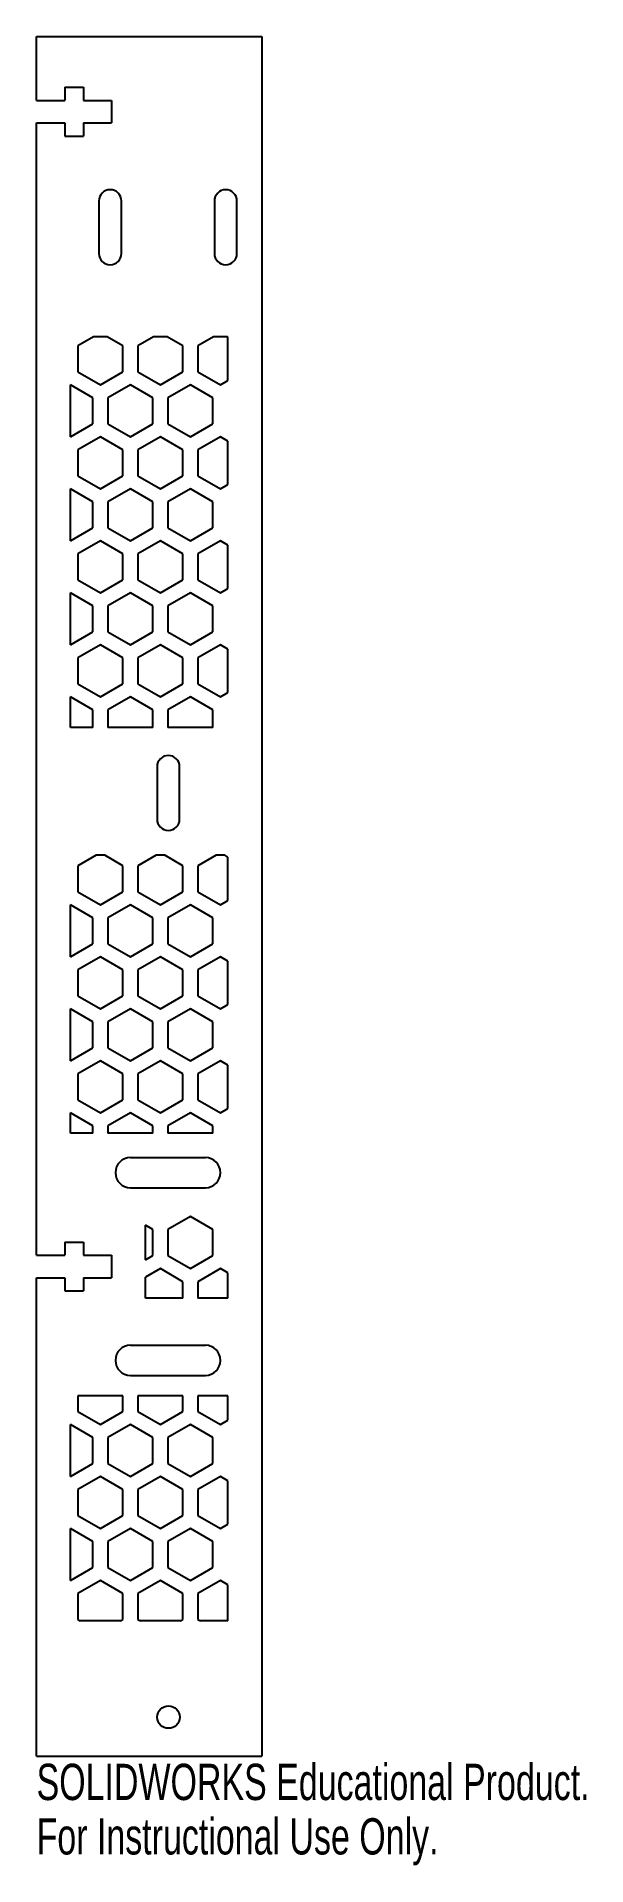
# Model space of a CAD drawing. Header units: millimetres. Extents: x -5 to 68, y -129 to 115.
import ezdxf

# ---------------------------------------------------------------- set-up
doc = ezdxf.new("R2010")
doc.units = ezdxf.units.MM
doc.styles.add('SLDTEXTSTYLE0', font='TXT', dxfattribs={"width": 0.7})

msp = doc.modelspace()

# ---------------------------------------------------------------- linework, layer by layer
at = {"color": 7, "linetype": 'Continuous', "lineweight": 25}
for p, q in [((-5, 114.53), (25, 114.53)), ((-5, 106.03), (-5, 114.53)), ((25, 114.53), (25, -114.53)), ((-1.25, 107.78), (-1.25, 106.03)), ((-1.25, 107.78), (1.25, 107.78)), ((1.25, 107.78), (1.25, 106.03)), ((-5, 106.03), (-1.25, 106.03)), ((1.25, 106.03), (5, 106.03)), ((5, 106.03), (5, 103.03)), ((-5, 103.03), (-1.25, 103.03)), ((-5, -47.81), (-5, 103.03)), ((-1.25, 103.03), (-1.25, 101.28)), ((1.25, 103.03), (5, 103.03)), ((1.25, 103.03), (1.25, 101.28)), ((-1.25, 101.28), (1.25, 101.28)), ((3.3, 92.63), (3.3, 85.63)), ((6.3, 85.63), (6.3, 92.63)), ((18.7, 92.63), (18.7, 85.63)), ((21.7, 85.63), (21.7, 92.63)), ((2.59, 74.53), (0.5, 73.32)), ((0.5, 73.32), (0.5, 69.86)), ((4.41, 74.53), (2.59, 74.53)), ((6.5, 73.32), (4.41, 74.53)), ((6.5, 69.86), (6.5, 73.32)), ((10.59, 74.53), (8.5, 73.32)), ((8.5, 73.32), (8.5, 69.86)), ((12.41, 74.53), (10.59, 74.53)), ((14.5, 73.32), (12.41, 74.53)), ((14.5, 69.86), (14.5, 73.32)), ((18.59, 74.53), (16.5, 73.32)), ((16.5, 73.32), (16.5, 69.86)), ((20.41, 74.53), (18.59, 74.53)), ((20.5, 74.48), (20.41, 74.53)), ((20.5, 68.7), (20.5, 74.48)), ((0.5, 69.86), (3.5, 68.13)), ((3.5, 68.13), (6.5, 69.86)), ((8.5, 69.86), (11.5, 68.13)), ((11.5, 68.13), (14.5, 69.86)), ((16.5, 69.86), (19.5, 68.13)), ((19.5, 68.13), (20.5, 68.7)), ((-0.5, 61.21), (-0.5, 68.13)), ((2.5, 66.4), (-0.5, 68.13)), ((2.5, 62.94), (2.5, 66.4)), ((7.5, 68.13), (4.5, 66.4)), ((4.5, 66.4), (4.5, 62.94)), ((10.5, 66.4), (7.5, 68.13)), ((10.5, 62.94), (10.5, 66.4)), ((15.5, 68.13), (12.5, 66.4)), ((12.5, 66.4), (12.5, 62.94)), ((18.5, 66.4), (15.5, 68.13)), ((18.5, 62.94), (18.5, 66.4)), ((-0.5, 61.21), (2.5, 62.94)), ((3.5, 61.21), (0.5, 59.47)), ((6.5, 59.47), (3.5, 61.21)), ((4.5, 62.94), (7.5, 61.21)), ((7.5, 61.21), (10.5, 62.94)), ((11.5, 61.21), (8.5, 59.47)), ((14.5, 59.47), (11.5, 61.21)), ((12.5, 62.94), (15.5, 61.21)), ((15.5, 61.21), (18.5, 62.94)), ((19.5, 61.21), (16.5, 59.47)), ((20.5, 60.63), (19.5, 61.21)), ((0.5, 59.47), (0.5, 56.01)), ((6.5, 56.01), (6.5, 59.47)), ((8.5, 59.47), (8.5, 56.01)), ((14.5, 56.01), (14.5, 59.47)), ((16.5, 59.47), (16.5, 56.01)), ((20.5, 54.85), (20.5, 60.63)), ((-0.5, 47.36), (-0.5, 54.28)), ((2.5, 52.55), (-0.5, 54.28)), ((0.5, 56.01), (3.5, 54.28)), ((3.5, 54.28), (6.5, 56.01)), ((7.5, 54.28), (4.5, 52.55)), ((10.5, 52.55), (7.5, 54.28)), ((8.5, 56.01), (11.5, 54.28)), ((11.5, 54.28), (14.5, 56.01)), ((15.5, 54.28), (12.5, 52.55)), ((18.5, 52.55), (15.5, 54.28)), ((16.5, 56.01), (19.5, 54.28)), ((19.5, 54.28), (20.5, 54.85)), ((2.5, 49.09), (2.5, 52.55)), ((4.5, 52.55), (4.5, 49.09)), ((10.5, 49.09), (10.5, 52.55)), ((12.5, 52.55), (12.5, 49.09)), ((18.5, 49.09), (18.5, 52.55)), ((-0.5, 47.36), (2.5, 49.09)), ((4.5, 49.09), (7.5, 47.36)), ((7.5, 47.36), (10.5, 49.09)), ((12.5, 49.09), (15.5, 47.36)), ((15.5, 47.36), (18.5, 49.09)), ((3.5, 47.36), (0.5, 45.62)), ((6.5, 45.62), (3.5, 47.36)), ((11.5, 47.36), (8.5, 45.62)), ((14.5, 45.62), (11.5, 47.36)), ((19.5, 47.36), (16.5, 45.62)), ((20.5, 46.78), (19.5, 47.36)), ((20.5, 41), (20.5, 46.78)), ((0.5, 45.62), (0.5, 42.16)), ((6.5, 42.16), (6.5, 45.62)), ((8.5, 45.62), (8.5, 42.16)), ((14.5, 42.16), (14.5, 45.62)), ((16.5, 45.62), (16.5, 42.16)), ((0.5, 42.16), (3.5, 40.43)), ((3.5, 40.43), (6.5, 42.16)), ((8.5, 42.16), (11.5, 40.43)), ((11.5, 40.43), (14.5, 42.16)), ((16.5, 42.16), (19.5, 40.43)), ((-0.5, 33.51), (-0.5, 40.43)), ((2.5, 38.7), (-0.5, 40.43)), ((7.5, 40.43), (4.5, 38.7)), ((10.5, 38.7), (7.5, 40.43)), ((15.5, 40.43), (12.5, 38.7)), ((18.5, 38.7), (15.5, 40.43)), ((19.5, 40.43), (20.5, 41)), ((2.5, 35.24), (2.5, 38.7)), ((4.5, 38.7), (4.5, 35.24)), ((10.5, 35.24), (10.5, 38.7)), ((12.5, 38.7), (12.5, 35.24)), ((18.5, 35.24), (18.5, 38.7)), ((-0.5, 33.51), (2.5, 35.24)), ((4.5, 35.24), (7.5, 33.51)), ((7.5, 33.51), (10.5, 35.24)), ((12.5, 35.24), (15.5, 33.51)), ((15.5, 33.51), (18.5, 35.24)), ((3.5, 33.51), (0.5, 31.77)), ((0.5, 31.77), (0.5, 28.31)), ((6.5, 31.77), (3.5, 33.51)), ((6.5, 28.31), (6.5, 31.77)), ((11.5, 33.51), (8.5, 31.77)), ((8.5, 31.77), (8.5, 28.31)), ((14.5, 31.77), (11.5, 33.51)), ((14.5, 28.31), (14.5, 31.77)), ((19.5, 33.51), (16.5, 31.77)), ((16.5, 31.77), (16.5, 28.31)), ((20.5, 32.93), (19.5, 33.51)), ((20.5, 27.15), (20.5, 32.93)), ((0.5, 28.31), (3.5, 26.58)), ((3.5, 26.58), (6.5, 28.31)), ((8.5, 28.31), (11.5, 26.58)), ((11.5, 26.58), (14.5, 28.31)), ((16.5, 28.31), (19.5, 26.58)), ((19.5, 26.58), (20.5, 27.15)), ((-0.5, 22.47), (-0.5, 26.58)), ((2.5, 24.85), (-0.5, 26.58)), ((2.5, 22.47), (2.5, 24.85)), ((7.5, 26.58), (4.5, 24.85)), ((4.5, 24.85), (4.5, 22.47)), ((10.5, 24.85), (7.5, 26.58)), ((10.5, 22.47), (10.5, 24.85)), ((15.5, 26.58), (12.5, 24.85)), ((12.5, 24.85), (12.5, 22.47)), ((18.5, 24.85), (15.5, 26.58)), ((18.5, 22.47), (18.5, 24.85)), ((2.5, 22.47), (-0.5, 22.47)), ((10.5, 22.47), (4.5, 22.47)), ((18.5, 22.47), (12.5, 22.47)), ((11.06, 17.27), (11.06, 10.27)), ((14.06, 10.27), (14.06, 17.27)), ((2.92, 5.47), (0.5, 4.07)), ((4.08, 5.47), (2.92, 5.47)), ((6.5, 4.07), (4.08, 5.47)), ((10.92, 5.47), (8.5, 4.07)), ((12.08, 5.47), (10.92, 5.47)), ((14.5, 4.07), (12.08, 5.47)), ((18.92, 5.47), (16.5, 4.07)), ((20.08, 5.47), (18.92, 5.47)), ((20.5, 5.23), (20.08, 5.47)), ((20.5, -0.55), (20.5, 5.23)), ((0.5, 4.07), (0.5, 0.61)), ((6.5, 0.61), (6.5, 4.07)), ((8.5, 4.07), (8.5, 0.61)), ((14.5, 0.61), (14.5, 4.07)), ((16.5, 4.07), (16.5, 0.61)), ((0.5, 0.61), (3.5, -1.12)), ((3.5, -1.12), (6.5, 0.61)), ((8.5, 0.61), (11.5, -1.12)), ((11.5, -1.12), (14.5, 0.61)), ((16.5, 0.61), (19.5, -1.12)), ((-0.5, -8.04), (-0.5, -1.12)), ((2.5, -2.85), (-0.5, -1.12)), ((7.5, -1.12), (4.5, -2.85)), ((10.5, -2.85), (7.5, -1.12)), ((15.5, -1.12), (12.5, -2.85)), ((18.5, -2.85), (15.5, -1.12)), ((19.5, -1.12), (20.5, -0.55)), ((2.5, -6.31), (2.5, -2.85)), ((4.5, -2.85), (4.5, -6.31)), ((10.5, -6.31), (10.5, -2.85)), ((12.5, -2.85), (12.5, -6.31)), ((18.5, -6.31), (18.5, -2.85)), ((-0.5, -8.04), (2.5, -6.31)), ((4.5, -6.31), (7.5, -8.04)), ((7.5, -8.04), (10.5, -6.31)), ((12.5, -6.31), (15.5, -8.04)), ((15.5, -8.04), (18.5, -6.31)), ((3.5, -8.04), (0.5, -9.78)), ((6.5, -9.78), (3.5, -8.04)), ((11.5, -8.04), (8.5, -9.78)), ((14.5, -9.78), (11.5, -8.04)), ((19.5, -8.04), (16.5, -9.78)), ((20.5, -8.62), (19.5, -8.04)), ((20.5, -14.4), (20.5, -8.62)), ((0.5, -9.78), (0.5, -13.24)), ((6.5, -13.24), (6.5, -9.78)), ((8.5, -9.78), (8.5, -13.24)), ((14.5, -13.24), (14.5, -9.78)), ((16.5, -9.78), (16.5, -13.24)), ((0.5, -13.24), (3.5, -14.97)), ((3.5, -14.97), (6.5, -13.24)), ((8.5, -13.24), (11.5, -14.97)), ((11.5, -14.97), (14.5, -13.24)), ((16.5, -13.24), (19.5, -14.97)), ((19.5, -14.97), (20.5, -14.4)), ((-0.5, -21.89), (-0.5, -14.97)), ((2.5, -16.7), (-0.5, -14.97)), ((2.5, -20.16), (2.5, -16.7)), ((7.5, -14.97), (4.5, -16.7)), ((4.5, -16.7), (4.5, -20.16)), ((10.5, -16.7), (7.5, -14.97)), ((10.5, -20.16), (10.5, -16.7)), ((15.5, -14.97), (12.5, -16.7)), ((12.5, -16.7), (12.5, -20.16)), ((18.5, -16.7), (15.5, -14.97)), ((18.5, -20.16), (18.5, -16.7)), ((-0.5, -21.89), (2.5, -20.16)), ((3.5, -21.89), (0.5, -23.63)), ((6.5, -23.63), (3.5, -21.89)), ((4.5, -20.16), (7.5, -21.89)), ((7.5, -21.89), (10.5, -20.16)), ((11.5, -21.89), (8.5, -23.63)), ((14.5, -23.63), (11.5, -21.89)), ((12.5, -20.16), (15.5, -21.89)), ((15.5, -21.89), (18.5, -20.16)), ((19.5, -21.89), (16.5, -23.63)), ((20.5, -22.47), (19.5, -21.89)), ((0.5, -23.63), (0.5, -27.09)), ((6.5, -27.09), (6.5, -23.63)), ((8.5, -23.63), (8.5, -27.09)), ((14.5, -27.09), (14.5, -23.63)), ((16.5, -23.63), (16.5, -27.09)), ((20.5, -28.25), (20.5, -22.47)), ((-0.5, -31.53), (-0.5, -28.82)), ((2.5, -30.55), (-0.5, -28.82)), ((0.5, -27.09), (3.5, -28.82)), ((3.5, -28.82), (6.5, -27.09)), ((7.5, -28.82), (4.5, -30.55)), ((10.5, -30.55), (7.5, -28.82)), ((8.5, -27.09), (11.5, -28.82)), ((11.5, -28.82), (14.5, -27.09)), ((15.5, -28.82), (12.5, -30.55)), ((18.5, -30.55), (15.5, -28.82)), ((16.5, -27.09), (19.5, -28.82)), ((19.5, -28.82), (20.5, -28.25)), ((2.5, -31.53), (-0.5, -31.53)), ((2.5, -31.53), (2.5, -30.55)), ((4.5, -30.55), (4.5, -31.53)), ((10.5, -31.53), (4.5, -31.53)), ((10.5, -31.53), (10.5, -30.55)), ((12.5, -30.55), (12.5, -31.53)), ((18.5, -31.53), (12.5, -31.53)), ((18.5, -31.53), (18.5, -30.55)), ((7.5, -34.81), (17.5, -34.81)), ((7.5, -38.81), (17.5, -38.81)), ((9.5, -48.44), (9.5, -43.82)), ((10.5, -44.4), (9.5, -43.82)), ((15.5, -42.67), (12.5, -44.4)), ((18.5, -44.4), (15.5, -42.67)), ((-1.25, -46.06), (-1.25, -47.81)), ((-1.25, -46.06), (1.25, -46.06)), ((1.25, -46.06), (1.25, -47.81)), ((10.5, -47.86), (10.5, -44.4)), ((12.5, -44.4), (12.5, -47.86)), ((18.5, -47.86), (18.5, -44.4)), ((-5, -47.81), (-1.25, -47.81)), ((1.25, -47.81), (5, -47.81)), ((5, -47.81), (5, -50.81)), ((9.5, -48.44), (10.5, -47.86)), ((12.5, -47.86), (15.5, -49.59)), ((15.5, -49.59), (18.5, -47.86)), ((-5, -50.81), (-1.25, -50.81)), ((-5, -114.53), (-5, -50.81)), ((-1.25, -50.81), (-1.25, -52.56)), ((1.25, -50.81), (5, -50.81)), ((1.25, -50.81), (1.25, -52.56)), ((11.5, -49.59), (9.5, -50.75)), ((9.5, -53.53), (9.5, -50.75)), ((14.5, -51.33), (11.5, -49.59)), ((19.5, -49.59), (16.5, -51.33)), ((20.5, -50.17), (19.5, -49.59)), ((20.5, -53.53), (20.5, -50.17)), ((-1.25, -52.56), (1.25, -52.56)), ((14.5, -53.53), (9.5, -53.53)), ((14.5, -53.53), (14.5, -51.33)), ((16.5, -51.33), (16.5, -53.53)), ((20.5, -53.53), (16.5, -53.53)), ((7.5, -59.81), (17.5, -59.81)), ((7.5, -63.81), (17.5, -63.81)), ((0.5, -66.53), (0.5, -68.64)), ((6.5, -66.53), (0.5, -66.53)), ((6.5, -68.64), (6.5, -66.53)), ((8.5, -66.53), (8.5, -68.64)), ((14.5, -66.53), (8.5, -66.53)), ((14.5, -68.64), (14.5, -66.53)), ((16.5, -66.53), (16.5, -68.64)), ((20.5, -66.53), (16.5, -66.53)), ((20.5, -69.8), (20.5, -66.53)), ((-0.5, -77.29), (-0.5, -70.37)), ((2.5, -72.1), (-0.5, -70.37)), ((0.5, -68.64), (3.5, -70.37)), ((3.5, -70.37), (6.5, -68.64)), ((7.5, -70.37), (4.5, -72.1)), ((10.5, -72.1), (7.5, -70.37)), ((8.5, -68.64), (11.5, -70.37)), ((11.5, -70.37), (14.5, -68.64)), ((15.5, -70.37), (12.5, -72.1)), ((18.5, -72.1), (15.5, -70.37)), ((16.5, -68.64), (19.5, -70.37)), ((19.5, -70.37), (20.5, -69.8)), ((2.5, -75.56), (2.5, -72.1)), ((4.5, -72.1), (4.5, -75.56)), ((10.5, -75.56), (10.5, -72.1)), ((12.5, -72.1), (12.5, -75.56)), ((18.5, -75.56), (18.5, -72.1)), ((-0.5, -77.29), (2.5, -75.56)), ((3.5, -77.29), (0.5, -79.03)), ((6.5, -79.03), (3.5, -77.29)), ((4.5, -75.56), (7.5, -77.29)), ((7.5, -77.29), (10.5, -75.56)), ((11.5, -77.29), (8.5, -79.03)), ((14.5, -79.03), (11.5, -77.29)), ((12.5, -75.56), (15.5, -77.29)), ((15.5, -77.29), (18.5, -75.56)), ((19.5, -77.29), (16.5, -79.03)), ((20.5, -77.87), (19.5, -77.29)), ((20.5, -83.65), (20.5, -77.87)), ((0.5, -79.03), (0.5, -82.49)), ((6.5, -82.49), (6.5, -79.03)), ((8.5, -79.03), (8.5, -82.49)), ((14.5, -82.49), (14.5, -79.03)), ((16.5, -79.03), (16.5, -82.49)), ((0.5, -82.49), (3.5, -84.22)), ((3.5, -84.22), (6.5, -82.49)), ((8.5, -82.49), (11.5, -84.22)), ((11.5, -84.22), (14.5, -82.49)), ((16.5, -82.49), (19.5, -84.22)), ((-0.5, -91.14), (-0.5, -84.22)), ((2.5, -85.95), (-0.5, -84.22)), ((7.5, -84.22), (4.5, -85.95)), ((10.5, -85.95), (7.5, -84.22)), ((15.5, -84.22), (12.5, -85.95)), ((18.5, -85.95), (15.5, -84.22)), ((19.5, -84.22), (20.5, -83.65)), ((2.5, -89.41), (2.5, -85.95)), ((4.5, -85.95), (4.5, -89.41)), ((10.5, -89.41), (10.5, -85.95)), ((12.5, -85.95), (12.5, -89.41)), ((18.5, -89.41), (18.5, -85.95)), ((-0.5, -91.14), (2.5, -89.41)), ((4.5, -89.41), (7.5, -91.14)), ((7.5, -91.14), (10.5, -89.41)), ((12.5, -89.41), (15.5, -91.14)), ((15.5, -91.14), (18.5, -89.41)), ((3.5, -91.14), (0.5, -92.88)), ((6.5, -92.88), (3.5, -91.14)), ((11.5, -91.14), (8.5, -92.88)), ((14.5, -92.88), (11.5, -91.14)), ((19.5, -91.14), (16.5, -92.88)), ((20.5, -91.72), (19.5, -91.14)), ((20.5, -96.53), (20.5, -91.72)), ((0.5, -92.88), (0.5, -96.34)), ((6.5, -96.34), (6.5, -92.88)), ((8.5, -92.88), (8.5, -96.34)), ((14.5, -96.34), (14.5, -92.88)), ((16.5, -92.88), (16.5, -96.34)), ((0.5, -96.34), (0.83, -96.53)), ((6.17, -96.53), (0.83, -96.53)), ((6.17, -96.53), (6.5, -96.34)), ((8.5, -96.34), (8.83, -96.53)), ((14.17, -96.53), (8.83, -96.53)), ((14.17, -96.53), (14.5, -96.34)), ((16.5, -96.34), (16.83, -96.53)), ((20.5, -96.53), (16.83, -96.53)), ((-5, -114.53), (25, -114.53))]:
    msp.add_line(p, q, dxfattribs=at)
msp.add_circle((12.57, -109.33), 1.5, dxfattribs=at)
for centre, radius, start, end in [((4.8, 92.63), 1.5, 0, 180), ((20.2, 92.63), 1.5, 0, 180), ((4.8, 85.63), 1.5, 180, 0), ((20.2, 85.63), 1.5, 180, 0), ((12.56, 17.27), 1.5, 0, 180), ((12.56, 10.27), 1.5, 180, 0), ((7.5, -36.81), 2, 90, 270), ((17.5, -36.81), 2, 270, 90), ((7.5, -61.81), 2, 90, 270), ((17.5, -61.81), 2, 270, 90)]:
    msp.add_arc(centre, radius, start, end, dxfattribs=at)

# ---------------------------------------------------------------- texts
at = {"color": 7, "linetype": 'Continuous', "char_height": 4.8336, "attachment_point": 1, "style": 'SLDTEXTSTYLE0'}
for s, insert in [('SOLIDWORKS Educational Product.', (-5, -115.55)), ('For Instructional Use Only.', (-5, -122.8))]:
    msp.add_mtext(s, dxfattribs=dict(at, insert=insert))

doc.saveas('drawing.dxf')
